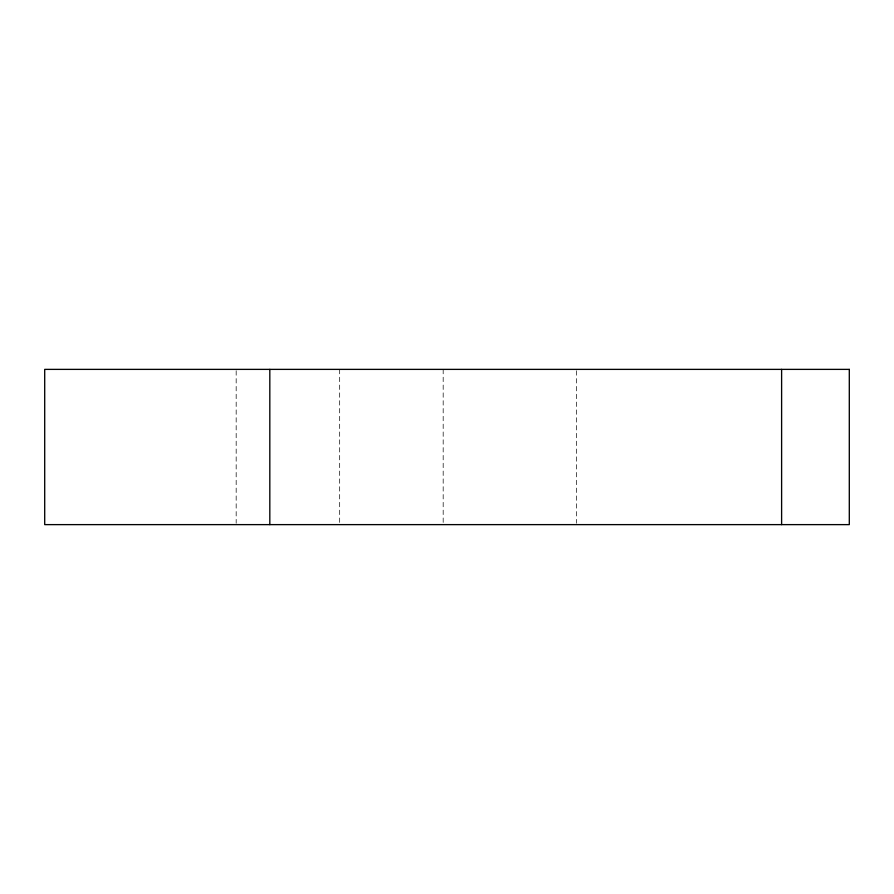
<?xml version="1.0" encoding="UTF-8"?>
<svg xmlns="http://www.w3.org/2000/svg" width="894" height="894" viewBox="0 0 894 894"><rect width="100%" height="100%" fill="white"/><g stroke="black" fill="none" stroke-linecap="round" stroke-linejoin="round"><path stroke-width="0.67" stroke-dasharray="4.47 3.35" d="M576.585 370.764L576.585 523.236M443.178 369.378L443.178 523.236M339.675 369.378L339.675 523.236M236.172 370.764L236.172 523.236"/><path stroke-width="1.34" d="M781.613 369.378L781.613 524.622M269.82 369.378L269.82 524.622M849.3 369.378L44.7 369.378L44.7 524.622L849.3 524.622L849.3 369.378"/></g></svg>
